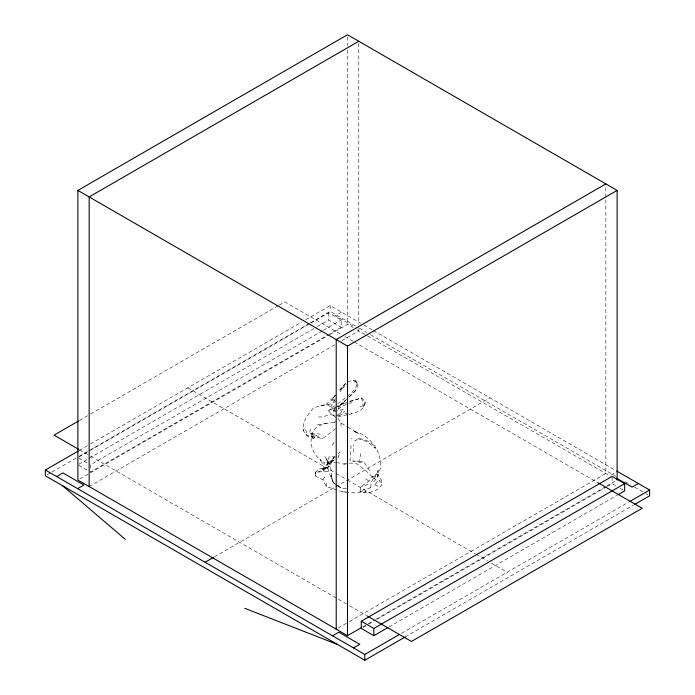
<?xml version="1.0" encoding="UTF-8"?>
<svg xmlns="http://www.w3.org/2000/svg" width="695" height="695" viewBox="0 0 695 695"><rect width="100%" height="100%" fill="white"/><g stroke="black" fill="none" stroke-linecap="round" stroke-linejoin="round"><path stroke-width="0.52" stroke-dasharray="3.48 2.61" d="M353.581 452.045L353.729 444.704M336.901 485.18L333.357 482.73L331.159 476.787L331.202 475.145L333.357 482.73L336.762 485.171M370.835 487.751L371.043 482.495L378.236 470.385L378.401 473.721M335.12 456.485L333.687 457.823L329.43 466.571L325.303 468.117L320.291 468.439L318.136 469.716L315.738 472.148L315.634 476.188L322.888 479.698L326.207 486.483L336.997 490.018M351.044 445.521L349.976 461.037L363.754 461.671L370.322 471.775M349.064 414.446C355.692 412.934 365.466 410.154 365.214 401.788L361.643 397.966L349.446 401.328M326.207 486.483L326.459 483.651L325.086 482.148M310.231 429.041L309.727 434.401L312.429 433.202C316.373 423.012 328.205 423.837 336.919 421.717M333.357 482.73C330.108 474.668 324.209 464.703 329.5 456.354L335.642 457.119M318.51 472.105L323.905 471.332L324.409 466.475L323.87 462.236L326.693 462.722L331.098 461.636L333.687 457.823L333.852 460.203L330.933 462.288L333.687 457.823M331.159 476.787C332.523 469.655 329.074 462.088 324.652 456.606L329.126 463.965M335.242 428.546L333.322 430.665L322.532 438.597L316.043 437.233L313.037 438.554L312.429 433.202C308.858 443.453 312.637 454.252 321.212 460.585L319.561 458.778L323.792 465.494L323.905 471.332L329.778 471.34M359.932 491.174L361.061 486.422L369.028 481.088L372.372 476.857L377.177 474.372L380.956 479.194L381.903 481.609L381.242 485.579C376.62 492.225 367.247 494.128 359.932 491.174L366.143 491.843L354.902 492.885L342.887 491.947L337.979 490.34M360.896 453.67L358.907 461.159L352.982 460.933M365.214 401.788L363.659 407.348L361.643 397.966L349.064 401.875M313.037 438.554L311.456 436.521L312.429 433.202M338.031 457.849L340.15 451.82L337.996 453.818M323.905 471.332L323.601 468.725L324.409 466.475M336.258 401.319L328.248 404.864L325.972 404.62L320.847 405.628L313.688 407.791C308.458 413.968 301.786 421.908 303.255 430.518L305.731 434.445L308.137 436.59L316.043 437.233L316.564 435.878L310.882 433.289L312.472 435.157L316.564 435.878L322.532 438.597M349.55 396.741L355.614 390.625L358.047 385.021L355.475 380.756L352.86 380.191L347.404 382.163M333.852 460.203L329.83 460.985L327.675 463.096L325.156 468.639L315.895 472.861M374.327 478.794L378.236 470.385M340.298 391.902L342.374 387.489L346.492 382.493L337.961 392.049M303.255 430.518L304.219 428.554M336.154 415.488L339.264 415.662L341.983 410.476M332.323 445.365L335.381 440.187M335.459 398.8L330.698 406.679L335.85 409.077M322.888 479.698L325.998 475.276M374.779 485.006L377.437 481.461L380.252 480.089M323.601 468.725L325.303 468.117L327.406 465.363L329.43 466.571L320.716 470.359M338.048 408.677L342.652 402.831L338.17 406.827M334.208 422.769L335.407 421.24M335.355 395.316L331.454 400.207L335.155 400.129M335.051 395.733L331.454 400.207L333.504 399.173M336.423 462.462L344.32 464.164L346.536 461.437M357.734 438.571L367.203 441.733L375.509 448.327C371.816 441.942 364.892 438.875 357.734 438.571L355.727 440.708L351.383 438.467M325.972 404.62L335.511 394.977M355.614 390.625L347.57 398.357M373.762 481.652C389.999 464.799 374.779 435.079 353.46 431.326L358.351 433.437L347.622 427.078M342.166 388.687L346.753 384.335M346.779 399.095L340.472 405.003L346.527 399.495M339.916 389.6L342.374 387.489M347.344 396.324L351.392 393.118L355.466 388.218L357.395 383.197L352.86 380.191M335.103 409.259L333.565 410.476L334.017 415.879M337.701 403.778L345.728 397.61M327.11 467.327L325.156 468.639L328.127 461.715L334.512 460.603M367.829 484.102L364.336 486.439L361.061 486.422M320.847 405.628L328.248 404.864L330.976 408.026L335.181 405.367M336.033 417.539L327.988 410.832L338.673 405.42L346.51 402.44M79.378 420.518L89.69 414.559M90.628 414.02L278.235 305.713M279.173 305.166L284.794 301.917L341.08 334.417M79.213 450.49L89.551 444.522M90.498 443.983L301.978 321.881M305.739 319.709L330.177 305.6L360.618 323.175M47.26 474.737L51.022 472.565M51.96 472.018L78.274 456.824M79.213 456.285L89.551 450.317M90.498 449.769L309.501 323.331M310.439 322.793L330.177 311.395L358.359 327.666M78.813 457.041L309.901 323.627M310.839 323.088L328.692 312.776L341.228 320.021L341.228 327.258L329.022 334.312M341.462 312.116L335.19 315.738L355.258 327.319M78.813 464.286L316.477 327.067M317.415 326.528L328.692 320.021L341.228 327.258M322.445 330.863L90.419 464.825L90.419 472.061L328.075 334.851M323.384 330.325L341.228 320.021M79.76 478.942L328.709 335.216M329.647 334.669L347.5 324.365L353.138 327.614M89.16 486.543L335.303 344.442M341.879 340.646L358.785 330.881L358.785 328.709M337.952 409.12L346.075 404.429L354.433 401.823M214.503 556.817L489.897 397.818M338.091 628.098L348.43 622.129M349.368 621.582L605.84 473.512L605.84 186.069M611.087 475.024L615.562 472.435M362.529 627.02L367.229 624.301M368.168 623.763L374.744 619.966M375.682 619.419L605.849 486.535M606.787 485.996L616.187 480.575M363.172 627.368L367.872 624.657M368.81 624.119L373.51 621.399M377.263 619.236L606.474 486.9M607.413 486.361L612.104 483.651L616.587 486.231M388.861 627.02L617.134 495.231M401.484 633.293L628.94 501.972M405.237 636.915L633.64 505.048M339.264 415.662L344.051 413.317L352.113 413.568M337.423 414.915L345.024 411.44M327.988 410.832L335.494 407.452M337.37 406.61L346.657 402.544M327.197 464.451L330.837 462.922M359.984 406.905L364.953 404.89M337.779 416.939L347.109 414.767M370.791 487.76L362.529 490.131M343.339 409.372L335.737 411.006L331.932 408.538M358.846 462.661L363.754 461.671M317.476 424.888L326.415 423.116M344.32 464.164L348.386 463.504M349.403 463.339L351.427 463.009L357.082 463.921L366.343 471.132L373.337 477.804M321.941 468.5L325.303 468.117M327.675 463.096L335.442 462.253M318.345 417.017L323.288 416.896L329.083 414.524L335.112 415.436M342.887 491.947L347.908 491.843M310.882 433.289L321.568 434.245M337.614 485.779L341.341 488.238L346.996 488.863M311.456 436.521L316.043 437.233M305.731 434.445L310.735 436.999M375.552 485.058L378.132 486.283M337.892 418.312L340.941 422.977L346.831 426.478M363.998 325.13L372.459 330.012M373.397 330.551L615.796 470.506M359.298 328.205L366.821 332.549M370.574 334.721L615.796 476.292M625.196 481.722L630.834 484.971M634.587 487.143L644.925 493.111M645.864 493.65L647.74 494.736M356.891 329.786L610.549 476.231M620.166 488.307L622.859 489.853M344.833 336.58L353.277 341.454M354.215 342.001L598.117 482.808M187.78 387.81L335.285 472.974M336.224 473.521L346.562 479.489M347.5 480.028L475.276 553.802M476.214 554.341L487.49 560.856M491.252 563.019L507.22 572.246M79.378 449.761L89.698 455.72M90.637 456.259L337.353 598.699M338.291 599.246L348.603 605.197M349.542 605.745L366.43 615.492M78.77 458.101L87.726 463.27M78.77 465.346L87.726 470.515M365.509 478.829L369.028 481.088M337.787 485.788L341.341 488.238M379.331 481.053L381.668 482.747M335.494 412.013L330.976 408.026M372.372 476.857L377.437 481.461M355.475 380.756L358.047 385.021M327.588 460.325L329.899 465.971M305.487 429.562L307.624 435.2M377.177 474.372L377.437 477.309M340.941 422.977L341.106 426.044M612.104 477.439L612.104 483.651M358.785 43.438L358.785 324.374M347.5 36.922L347.5 45.601M347.5 49.936L347.5 324.365M330.177 305.6L330.177 311.395M328.692 312.776L328.692 320.021M315.738 472.148L315.634 476.188L315.738 472.148"/><path stroke-width="1.04" d="M361.591 627.559L347.5 635.69L77.875 480.028L77.875 190.413L347.5 34.75L617.125 190.413L617.125 480.028M358.785 41.266L89.16 196.928L89.16 486.543M78.439 421.057L54.054 435.139L78.439 449.222M405.237 636.915L364.823 660.25L45.375 475.823L45.375 470.029L78.274 451.038M56.66 476.544L62.932 472.921L83.913 485.032L77.649 488.655M605.84 183.897L336.215 339.568L336.215 629.175M77.875 190.413L347.5 346.084L617.125 190.413M205.103 562.246L213.556 557.355M332.558 635.829L338.83 632.207L359.81 644.326L353.538 647.94M387.923 627.559L373.832 635.69L361.296 628.454L361.296 621.217L612.104 476.405L624.649 483.651L624.649 490.887L618.072 494.684M361.296 621.217L373.832 628.454L624.649 483.651M638.34 483.511L632.068 487.134L616.561 478.186M45.375 470.029L364.823 654.455L399.599 634.379M629.887 501.425L649.625 490.027L649.625 495.822L634.587 504.509M244.77 608.316L337.57 644.517M616.734 471.045L649.625 490.027M598.117 482.808L642.206 508.262L411.457 641.485L367.368 616.031M62.593 485.762L125.3 539.337M373.832 628.454L373.832 635.69M364.823 654.455L364.823 660.25M347.5 346.084L347.5 635.69"/></g></svg>
